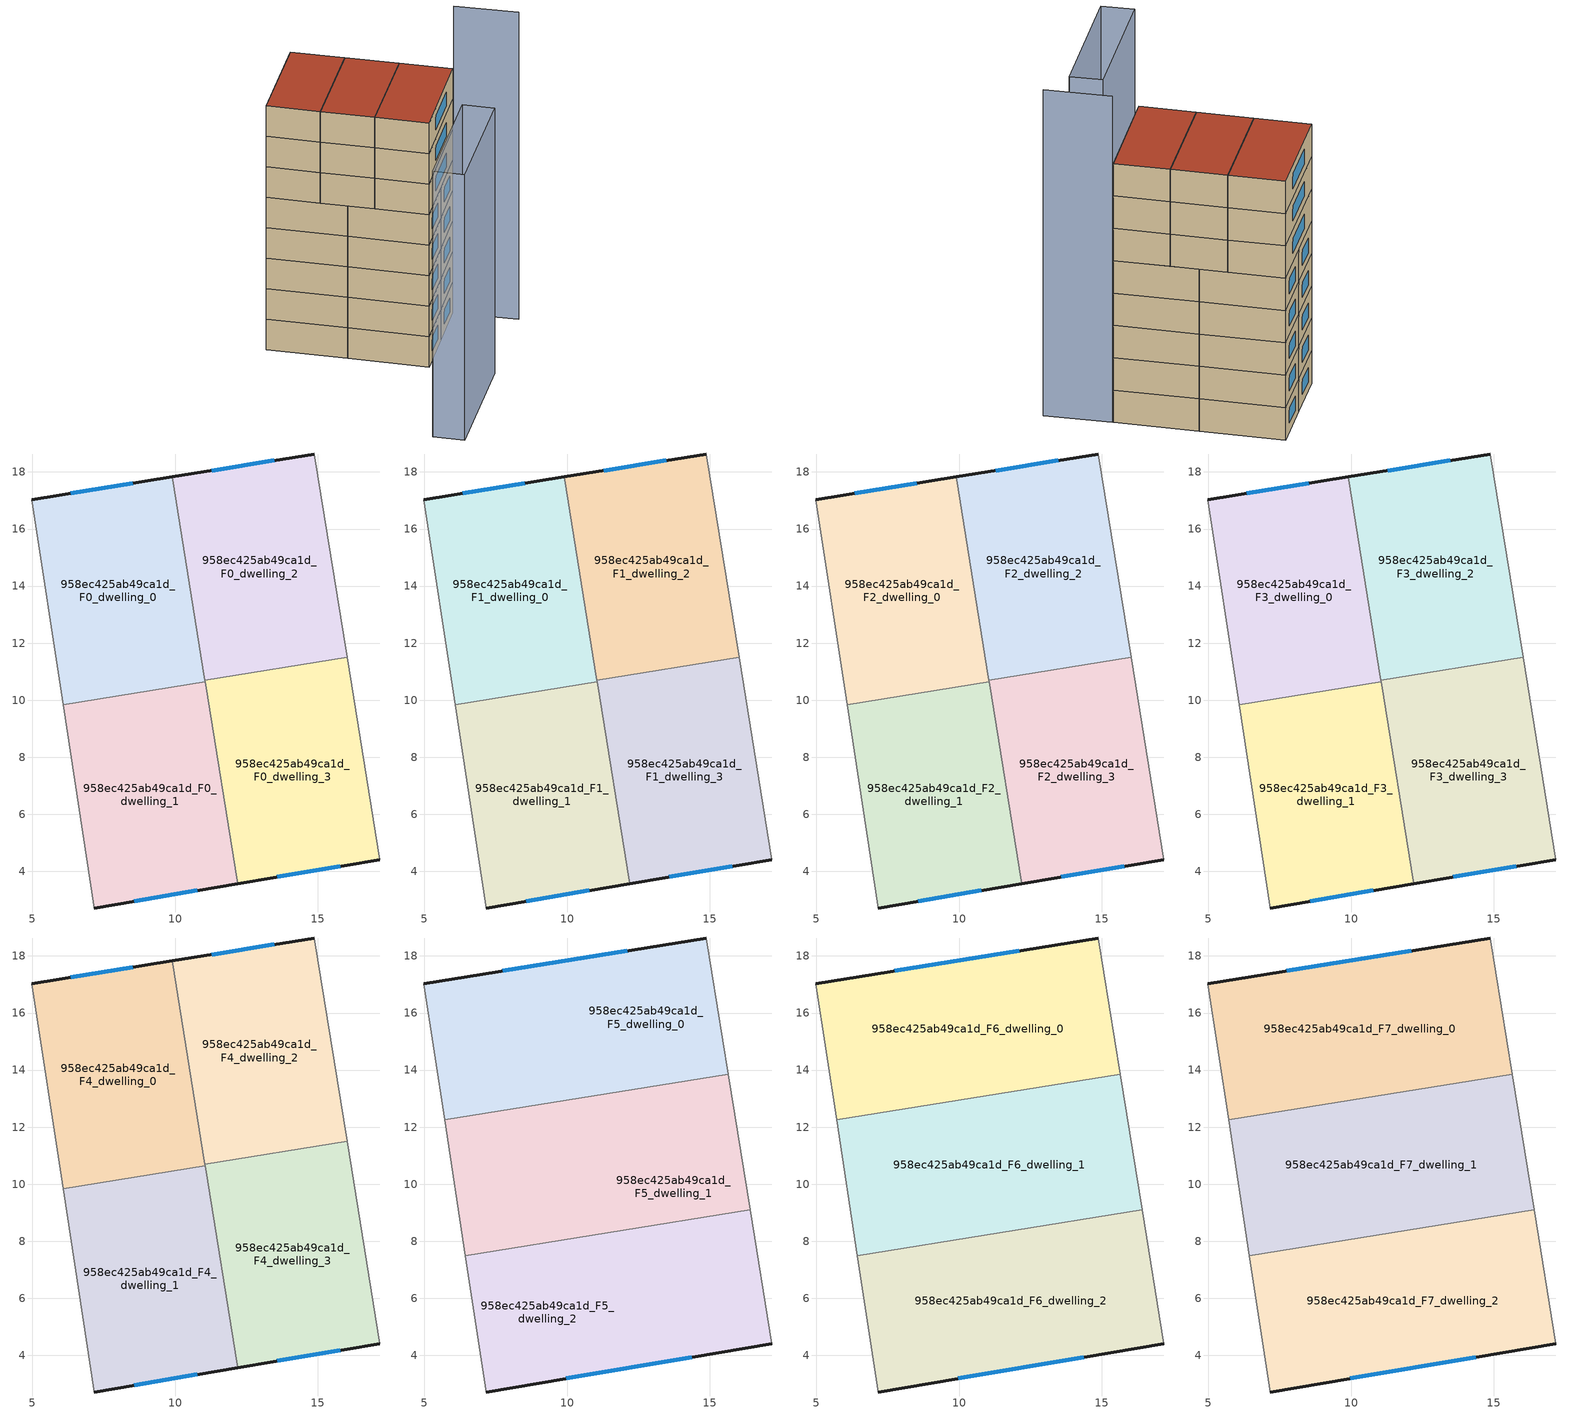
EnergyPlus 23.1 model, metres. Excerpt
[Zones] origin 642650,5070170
958ec425ab49ca1d_F0_dwelling_0
 floor ground (EU_floor_Construction): 9.89,17.83 11.05,10.65 6.07,9.85 4.97,17.03 z0
 wall outside (EU_wall_Construction): 9.89,17.83 4.97,17.03 z0:3
 wall adiabatic (EU_wall_Construction): 4.97,17.03 6.07,9.85 z0:3
 wall to 958ec425ab49ca1d_F0_dwelling_1 (EU_wall_Construction): 6.07,9.85 11.05,10.65 z0:3
 wall to 958ec425ab49ca1d_F0_dwelling_2 (EU_wall_Construction): 11.04,10.71 9.89,17.83 z0:3
 wall to 958ec425ab49ca1d_F0_dwelling_3 (EU_wall_Construction): 11.05,10.65 11.04,10.71 z0:3
 window (EU_Window_Construction): 8.51,17.6 6.35,17.25 z0.84:2.16
958ec425ab49ca1d_F0_dwelling_1
 floor ground (EU_floor_Construction): 11.05,10.65 12.19,3.57 7.17,2.72 6.07,9.85 z0
 wall outside (EU_wall_Construction): 7.17,2.72 12.19,3.57 z0:3
 wall adiabatic (EU_wall_Construction): 6.07,9.85 7.17,2.72 z0:3
 wall to 958ec425ab49ca1d_F0_dwelling_3 (EU_wall_Construction): 12.19,3.57 11.05,10.65 z0:3
 window (EU_Window_Construction): 8.57,2.96 10.78,3.33 z0.84:2.16
958ec425ab49ca1d_F0_dwelling_2
 floor ground (EU_floor_Construction): 14.88,18.63 16.03,11.51 11.04,10.71 9.89,17.83 z0
 wall outside (EU_wall_Construction): 14.88,18.63 9.89,17.83 z0:3
 wall adiabatic (EU_wall_Construction): 16.03,11.51 14.88,18.63 z0:3
 wall to 958ec425ab49ca1d_F0_dwelling_3 (EU_wall_Construction): 11.04,10.71 16.03,11.51 z0:3
 window (EU_Window_Construction): 13.48,18.4 11.29,18.05 z0.84:2.16
958ec425ab49ca1d_F0_dwelling_3
 floor ground (EU_floor_Construction): 16.03,11.51 17.17,4.42 12.19,3.57 11.04,10.71 z0
 wall outside (EU_wall_Construction): 12.19,3.57 17.17,4.42 z0:3
 wall adiabatic (EU_wall_Construction): 17.17,4.42 16.03,11.51 z0:3
 window (EU_Window_Construction): 13.59,3.81 15.78,4.18 z0.84:2.16
958ec425ab49ca1d_F1_dwelling_0
 floor to 958ec425ab49ca1d_F0_dwelling_0 (EU_floor_Construction): 9.89,17.83 11.05,10.65 6.07,9.85 4.97,17.03 z3
 wall outside (EU_wall_Construction): 9.89,17.83 4.97,17.03 z3:6
 wall adiabatic (EU_wall_Construction): 4.97,17.03 6.07,9.85 z3:6
 wall to 958ec425ab49ca1d_F1_dwelling_1 (EU_wall_Construction): 6.07,9.85 11.05,10.65 z3:6
 wall to 958ec425ab49ca1d_F1_dwelling_2 (EU_wall_Construction): 11.04,10.71 9.89,17.83 z3:6
 wall to 958ec425ab49ca1d_F1_dwelling_3 (EU_wall_Construction): 11.05,10.65 11.04,10.71 z3:6
 window (EU_Window_Construction): 8.51,17.6 6.35,17.25 z3.84:5.16
958ec425ab49ca1d_F1_dwelling_1
 floor to 958ec425ab49ca1d_F0_dwelling_1 (EU_floor_Construction): 11.05,10.65 12.19,3.57 7.17,2.72 6.07,9.85 z3
 wall outside (EU_wall_Construction): 7.17,2.72 12.19,3.57 z3:6
 wall adiabatic (EU_wall_Construction): 6.07,9.85 7.17,2.72 z3:6
 wall to 958ec425ab49ca1d_F1_dwelling_3 (EU_wall_Construction): 12.19,3.57 11.05,10.65 z3:6
 window (EU_Window_Construction): 8.57,2.96 10.78,3.33 z3.84:5.16
958ec425ab49ca1d_F1_dwelling_2
 floor to 958ec425ab49ca1d_F0_dwelling_2 (EU_floor_Construction): 14.88,18.63 16.03,11.51 11.04,10.71 9.89,17.83 z3
 wall outside (EU_wall_Construction): 14.88,18.63 9.89,17.83 z3:6
 wall adiabatic (EU_wall_Construction): 16.03,11.51 14.88,18.63 z3:6
 wall to 958ec425ab49ca1d_F1_dwelling_3 (EU_wall_Construction): 11.04,10.71 16.03,11.51 z3:6
 window (EU_Window_Construction): 13.48,18.4 11.29,18.05 z3.84:5.16
958ec425ab49ca1d_F1_dwelling_3
 floor to 958ec425ab49ca1d_F0_dwelling_3 (EU_floor_Construction): 16.03,11.51 17.17,4.42 12.19,3.57 11.04,10.71 z3
 wall outside (EU_wall_Construction): 12.19,3.57 17.17,4.42 z3:6
 wall adiabatic (EU_wall_Construction): 17.17,4.42 16.03,11.51 z3:6
 window (EU_Window_Construction): 13.59,3.81 15.78,4.18 z3.84:5.16
958ec425ab49ca1d_F2_dwelling_0
 floor to 958ec425ab49ca1d_F1_dwelling_0 (EU_floor_Construction): 9.89,17.83 11.05,10.65 6.07,9.85 4.97,17.03 z6
 wall outside (EU_wall_Construction): 9.89,17.83 4.97,17.03 z6:9
 wall adiabatic (EU_wall_Construction): 4.97,17.03 6.07,9.85 z6:9
 wall to 958ec425ab49ca1d_F2_dwelling_1 (EU_wall_Construction): 6.07,9.85 11.05,10.65 z6:9
 wall to 958ec425ab49ca1d_F2_dwelling_2 (EU_wall_Construction): 11.04,10.71 9.89,17.83 z6:9
 wall to 958ec425ab49ca1d_F2_dwelling_3 (EU_wall_Construction): 11.05,10.65 11.04,10.71 z6:9
 window (EU_Window_Construction): 8.51,17.6 6.35,17.25 z6.84:8.16
958ec425ab49ca1d_F2_dwelling_1
 floor to 958ec425ab49ca1d_F1_dwelling_1 (EU_floor_Construction): 11.05,10.65 12.19,3.57 7.17,2.72 6.07,9.85 z6
 wall outside (EU_wall_Construction): 7.17,2.72 12.19,3.57 z6:9
 wall adiabatic (EU_wall_Construction): 6.07,9.85 7.17,2.72 z6:9
 wall to 958ec425ab49ca1d_F2_dwelling_3 (EU_wall_Construction): 12.19,3.57 11.05,10.65 z6:9
 window (EU_Window_Construction): 8.57,2.96 10.78,3.33 z6.84:8.16
958ec425ab49ca1d_F2_dwelling_2
 floor to 958ec425ab49ca1d_F1_dwelling_2 (EU_floor_Construction): 14.88,18.63 16.03,11.51 11.04,10.71 9.89,17.83 z6
 wall outside (EU_wall_Construction): 14.88,18.63 9.89,17.83 z6:9
 wall adiabatic (EU_wall_Construction): 16.03,11.51 14.88,18.63 z6:9
 wall to 958ec425ab49ca1d_F2_dwelling_3 (EU_wall_Construction): 11.04,10.71 16.03,11.51 z6:9
 window (EU_Window_Construction): 13.48,18.4 11.29,18.05 z6.84:8.16
958ec425ab49ca1d_F2_dwelling_3
 floor to 958ec425ab49ca1d_F1_dwelling_3 (EU_floor_Construction): 16.03,11.51 17.17,4.42 12.19,3.57 11.04,10.71 z6
 wall outside (EU_wall_Construction): 12.19,3.57 17.17,4.42 z6:9
 wall adiabatic (EU_wall_Construction): 17.17,4.42 16.03,11.51 z6:9
 window (EU_Window_Construction): 13.59,3.81 15.78,4.18 z6.84:8.16
958ec425ab49ca1d_F3_dwelling_0
 floor to 958ec425ab49ca1d_F2_dwelling_0 (EU_floor_Construction): 9.89,17.83 11.05,10.65 6.07,9.85 4.97,17.03 z9
 wall outside (EU_wall_Construction): 9.89,17.83 4.97,17.03 z9:12
 wall adiabatic (EU_wall_Construction): 4.97,17.03 6.07,9.85 z9:12
 wall to 958ec425ab49ca1d_F3_dwelling_1 (EU_wall_Construction): 6.07,9.85 11.05,10.65 z9:12
 wall to 958ec425ab49ca1d_F3_dwelling_2 (EU_wall_Construction): 11.04,10.71 9.89,17.83 z9:12
 wall to 958ec425ab49ca1d_F3_dwelling_3 (EU_wall_Construction): 11.05,10.65 11.04,10.71 z9:12
 window (EU_Window_Construction): 8.51,17.6 6.35,17.25 z9.84:11.16
958ec425ab49ca1d_F3_dwelling_1
 floor to 958ec425ab49ca1d_F2_dwelling_1 (EU_floor_Construction): 11.05,10.65 12.19,3.57 7.17,2.72 6.07,9.85 z9
 wall outside (EU_wall_Construction): 7.17,2.72 12.19,3.57 z9:12
 wall adiabatic (EU_wall_Construction): 6.07,9.85 7.17,2.72 z9:12
 wall to 958ec425ab49ca1d_F3_dwelling_3 (EU_wall_Construction): 12.19,3.57 11.05,10.65 z9:12
 window (EU_Window_Construction): 8.57,2.96 10.78,3.33 z9.84:11.16
958ec425ab49ca1d_F3_dwelling_2
 floor to 958ec425ab49ca1d_F2_dwelling_2 (EU_floor_Construction): 14.88,18.63 16.03,11.51 11.04,10.71 9.89,17.83 z9
 wall outside (EU_wall_Construction): 14.88,18.63 9.89,17.83 z9:12
 wall adiabatic (EU_wall_Construction): 16.03,11.51 14.88,18.63 z9:12
 wall to 958ec425ab49ca1d_F3_dwelling_3 (EU_wall_Construction): 11.04,10.71 16.03,11.51 z9:12
 window (EU_Window_Construction): 13.48,18.4 11.29,18.05 z9.84:11.16
958ec425ab49ca1d_F3_dwelling_3
 floor to 958ec425ab49ca1d_F2_dwelling_3 (EU_floor_Construction): 16.03,11.51 17.17,4.42 12.19,3.57 11.04,10.71 z9
 wall outside (EU_wall_Construction): 12.19,3.57 17.17,4.42 z9:12
 wall adiabatic (EU_wall_Construction): 17.17,4.42 16.03,11.51 z9:12
 window (EU_Window_Construction): 13.59,3.81 15.78,4.18 z9.84:11.16
958ec425ab49ca1d_F4_dwelling_0
 floor to 958ec425ab49ca1d_F3_dwelling_0 (EU_floor_Construction): 9.89,17.83 11.05,10.65 6.07,9.85 4.97,17.03 z12
 wall outside (EU_wall_Construction): 9.89,17.83 4.97,17.03 z12:15
 wall adiabatic (EU_wall_Construction): 4.97,17.03 6.07,9.85 z12:15
 wall to 958ec425ab49ca1d_F4_dwelling_1 (EU_wall_Construction): 6.07,9.85 11.05,10.65 z12:15
 wall to 958ec425ab49ca1d_F4_dwelling_2 (EU_wall_Construction): 11.04,10.71 9.89,17.83 z12:15
 wall to 958ec425ab49ca1d_F4_dwelling_3 (EU_wall_Construction): 11.05,10.65 11.04,10.71 z12:15
 window (EU_Window_Construction): 8.51,17.6 6.35,17.25 z12.84:14.16
958ec425ab49ca1d_F4_dwelling_1
 floor to 958ec425ab49ca1d_F3_dwelling_1 (EU_floor_Construction): 11.05,10.65 12.19,3.57 7.17,2.72 6.07,9.85 z12
 wall outside (EU_wall_Construction): 7.17,2.72 12.19,3.57 z12:15
 wall adiabatic (EU_wall_Construction): 6.07,9.85 7.17,2.72 z12:15
 wall to 958ec425ab49ca1d_F4_dwelling_3 (EU_wall_Construction): 12.19,3.57 11.05,10.65 z12:15
 window (EU_Window_Construction): 8.57,2.96 10.78,3.33 z12.84:14.16
958ec425ab49ca1d_F4_dwelling_2
 floor to 958ec425ab49ca1d_F3_dwelling_2 (EU_floor_Construction): 14.88,18.63 16.03,11.51 11.04,10.71 9.89,17.83 z12
 wall outside (EU_wall_Construction): 14.88,18.63 9.89,17.83 z12:15
 wall adiabatic (EU_wall_Construction): 16.03,11.51 14.88,18.63 z12:15
 wall to 958ec425ab49ca1d_F4_dwelling_3 (EU_wall_Construction): 11.04,10.71 16.03,11.51 z12:15
 window (EU_Window_Construction): 13.48,18.4 11.29,18.05 z12.84:14.16
958ec425ab49ca1d_F4_dwelling_3
 floor to 958ec425ab49ca1d_F3_dwelling_3 (EU_floor_Construction): 16.03,11.51 17.17,4.42 12.19,3.57 11.04,10.71 z12
 wall outside (EU_wall_Construction): 12.19,3.57 17.17,4.42 z12:15
 wall adiabatic (EU_wall_Construction): 17.17,4.42 16.03,11.51 z12:15
 window (EU_Window_Construction): 13.59,3.81 15.78,4.18 z12.84:14.16
958ec425ab49ca1d_F5_dwelling_0
 floor to 958ec425ab49ca1d_F4_dwelling_0 (EU_floor_Construction): 9.89,17.82 10.66,13.06 5.7,12.26 4.97,17.03 z15
 floor to 958ec425ab49ca1d_F4_dwelling_2 (EU_floor_Construction): 14.88,18.63 15.65,13.86 10.66,13.06 9.89,17.82 z15
 wall outside (EU_wall_Construction): 14.88,18.63 4.97,17.03 z15:18
 wall adiabatic (EU_wall_Construction): 4.97,17.03 5.7,12.26 / 15.65,13.86 14.88,18.63 z15:18
 wall to 958ec425ab49ca1d_F5_dwelling_1 (EU_wall_Construction): 5.7,12.26 15.65,13.86 z15:18
 window (EU_Window_Construction): 12.1,18.18 7.75,17.48 z15.84:17.16
958ec425ab49ca1d_F5_dwelling_1
 floor to 958ec425ab49ca1d_F4_dwelling_0 (EU_floor_Construction): 10.66,13.06 11.05,10.65 7.28,10.04 8.16,12.65 z15; 8.16,12.65 7.28,10.04 6.07,9.85 5.7,12.26 z15
 floor to 958ec425ab49ca1d_F4_dwelling_3 (EU_floor_Construction): 16.03,11.51 16.42,9.11 11.43,8.31 11.04,10.71 z15
 floor to 958ec425ab49ca1d_F4_dwelling_2 (EU_floor_Construction): 15.65,13.86 16.03,11.51 11.04,10.71 10.66,13.06 z15
 floor to 958ec425ab49ca1d_F4_dwelling_1 (EU_floor_Construction): 11.05,10.65 6.43,7.5 7.28,10.04 z15; 11.05,10.65 11.43,8.31 6.43,7.5 z15; 7.28,10.04 6.43,7.5 6.07,9.85 z15
 wall adiabatic (EU_wall_Construction): 5.7,12.26 6.43,7.5 / 16.42,9.11 15.65,13.86 z15:18
 wall to 958ec425ab49ca1d_F5_dwelling_2 (EU_wall_Construction): 6.43,7.5 16.42,9.11 z15:18
958ec425ab49ca1d_F5_dwelling_2
 floor to 958ec425ab49ca1d_F4_dwelling_1 (EU_floor_Construction): 11.43,8.31 12.19,3.57 7.17,2.72 6.43,7.5 z15
 floor to 958ec425ab49ca1d_F4_dwelling_3 (EU_floor_Construction): 16.42,9.11 17.17,4.42 12.19,3.57 11.43,8.31 z15
 wall outside (EU_wall_Construction): 7.17,2.72 17.17,4.42 z15:18
 wall adiabatic (EU_wall_Construction): 6.43,7.5 7.17,2.72 / 17.17,4.42 16.42,9.11 z15:18
 window (EU_Window_Construction): 9.97,3.2 14.37,3.94 z15.84:17.16
958ec425ab49ca1d_F6_dwelling_0
 floor to 958ec425ab49ca1d_F5_dwelling_0 (EU_floor_Construction): 14.88,18.63 15.65,13.86 5.7,12.26 4.97,17.03 z18
 wall outside (EU_wall_Construction): 14.88,18.63 4.97,17.03 z18:21
 wall adiabatic (EU_wall_Construction): 4.97,17.03 5.7,12.26 / 15.65,13.86 14.88,18.63 z18:21
 wall to 958ec425ab49ca1d_F6_dwelling_1 (EU_wall_Construction): 5.7,12.26 15.65,13.86 z18:21
 window (EU_Window_Construction): 12.1,18.18 7.75,17.48 z18.84:20.16
958ec425ab49ca1d_F6_dwelling_1
 floor to 958ec425ab49ca1d_F5_dwelling_1 (EU_floor_Construction): 15.65,13.86 16.42,9.11 6.43,7.5 5.7,12.26 z18
 wall adiabatic (EU_wall_Construction): 5.7,12.26 6.43,7.5 / 16.42,9.11 15.65,13.86 z18:21
 wall to 958ec425ab49ca1d_F6_dwelling_2 (EU_wall_Construction): 6.43,7.5 16.42,9.11 z18:21
958ec425ab49ca1d_F6_dwelling_2
 floor to 958ec425ab49ca1d_F5_dwelling_2 (EU_floor_Construction): 16.42,9.11 17.17,4.42 7.17,2.72 6.43,7.5 z18
 wall outside (EU_wall_Construction): 7.17,2.72 17.17,4.42 z18:21
 wall adiabatic (EU_wall_Construction): 6.43,7.5 7.17,2.72 / 17.17,4.42 16.42,9.11 z18:21
 window (EU_Window_Construction): 9.97,3.2 14.37,3.94 z18.84:20.16
958ec425ab49ca1d_F7_dwelling_0
 floor to 958ec425ab49ca1d_F6_dwelling_0 (EU_floor_Construction): 14.88,18.63 15.65,13.86 5.7,12.26 4.97,17.03 z21
 wall outside (EU_wall_Construction): 14.88,18.63 4.97,17.03 z21:24
 wall adiabatic (EU_wall_Construction): 4.97,17.03 5.7,12.26 / 15.65,13.86 14.88,18.63 z21:24
 wall to 958ec425ab49ca1d_F7_dwelling_1 (EU_wall_Construction): 5.7,12.26 15.65,13.86 z21:24
 window (EU_Window_Construction): 12.1,18.18 7.75,17.48 z21.84:23.16
 roof outside (EU_roof_Construction): 15.65,13.86 14.88,18.63 4.97,17.03 5.7,12.26 z24
958ec425ab49ca1d_F7_dwelling_1
 floor to 958ec425ab49ca1d_F6_dwelling_1 (EU_floor_Construction): 15.65,13.86 16.42,9.11 6.43,7.5 5.7,12.26 z21
 wall adiabatic (EU_wall_Construction): 5.7,12.26 6.43,7.5 / 16.42,9.11 15.65,13.86 z21:24
 wall to 958ec425ab49ca1d_F7_dwelling_2 (EU_wall_Construction): 6.43,7.5 16.42,9.11 z21:24
 roof outside (EU_roof_Construction): 16.42,9.11 15.65,13.86 5.7,12.26 6.43,7.5 z24
958ec425ab49ca1d_F7_dwelling_2
 floor to 958ec425ab49ca1d_F6_dwelling_2 (EU_floor_Construction): 16.42,9.11 17.17,4.42 7.17,2.72 6.43,7.5 z21
 wall outside (EU_wall_Construction): 7.17,2.72 17.17,4.42 z21:24
 wall adiabatic (EU_wall_Construction): 6.43,7.5 7.17,2.72 / 17.17,4.42 16.42,9.11 z21:24
 window (EU_Window_Construction): 9.97,3.2 14.37,3.94 z21.84:23.16
 roof outside (EU_roof_Construction): 17.17,4.42 16.42,9.11 6.43,7.5 7.17,2.72 z24
shading: -4.6,-2.22 7.67,-0.18 / 7.67,-0.18 8.13,-2.99 / 8.13,-2.99 -4.14,-5.03 / -4.14,-5.03 -4.6,-2.22 z0:26.1; 18.15,-1.35 17.15,4.32 z0:30.2
[Building]
EU S2 Campaign: North Axis=0; Terrain=City; Solar Distribution=FullExterior
[Site:Location]
Lyon-Bron: Latitude=45.75; Longitude=5; Time Zone=1; Elevation=198
[SizingPeriod:WeatherFileDays]
AnnualSizingPeriod: Begin Month=1; Begin Day of Month=1; End Month=12; End Day of Month=31; Day of Week for Start Day=Monday; Use Weather File Daylight Saving Period=No; Use Weather File Rain and Snow Indicators=No
[MATERIAL]
EU_InternalMass_Material: Roughness=MediumRough; Thickness=0.1; Conductivity=1; Density=1800; Specific Heat=900; Thermal Absorptance=0.9; Solar Absorptance=0.7; Visible Absorptance=0.7
[MATERIAL:NOMASS] Roughness=MediumRough; Thermal Absorptance=0.9; Solar Absorptance=0.7; Visible Absorptance=0.7
Name | Thermal Resistance
EU_wall_NoMass | 0.776494
EU_roof_NoMass | 0.486893
EU_floor_NoMass | 0.421597
[WINDOWMATERIAL:SIMPLEGLAZINGSYSTEM]
EU_Window_SimpleGlazing: UFactor=4.24961; Solar Heat Gain Coefficient=0.83; Visible Transmittance=0.83
[CONSTRUCTION]
EU_wall_Construction: EU_wall_NoMass
EU_roof_Construction: EU_roof_NoMass
EU_floor_Construction: EU_floor_NoMass
EU_InternalMass_Construction: EU_InternalMass_Material
EU_Window_Construction: EU_Window_SimpleGlazing
[ZONE] Type=1; Multiplier=1; Ceiling Height=autocalculate; Floor Area=autocalculate; Part of Total Floor Area=Yes
Name | Volume
958ec425ab49ca1d_F0_dwelling_0 | 109.279
958ec425ab49ca1d_F1_dwelling_0; 958ec425ab49ca1d_F2_dwelling_0; 958ec425ab49ca1d_F3_dwelling_0; 958ec425ab49ca1d_F4_dwelling_0 | 109.28
958ec425ab49ca1d_F5_dwelling_0 | 145.722
958ec425ab49ca1d_F6_dwelling_0; 958ec425ab49ca1d_F7_dwelling_0 | 145.727
958ec425ab49ca1d_F0_dwelling_1; 958ec425ab49ca1d_F1_dwelling_1; 958ec425ab49ca1d_F2_dwelling_1; 958ec425ab49ca1d_F3_dwelling_1; 958ec425ab49ca1d_F4_dwelling_1 | 109.291
958ec425ab49ca1d_F5_dwelling_1 | 145.685
958ec425ab49ca1d_F6_dwelling_1; 958ec425ab49ca1d_F7_dwelling_1 | 145.701
958ec425ab49ca1d_F0_dwelling_2; 958ec425ab49ca1d_F1_dwelling_2; 958ec425ab49ca1d_F2_dwelling_2; 958ec425ab49ca1d_F3_dwelling_2; 958ec425ab49ca1d_F4_dwelling_2 | 109.285
958ec425ab49ca1d_F5_dwelling_2 | 145.716
958ec425ab49ca1d_F6_dwelling_2; 958ec425ab49ca1d_F7_dwelling_2 | 145.725
958ec425ab49ca1d_F0_dwelling_3 | 109.276
958ec425ab49ca1d_F1_dwelling_3; 958ec425ab49ca1d_F2_dwelling_3; 958ec425ab49ca1d_F3_dwelling_3; 958ec425ab49ca1d_F4_dwelling_3 | 109.277
[INTERNALMASS] Construction=EU_InternalMass_Construction
Name | Zone or ZoneList | Surface Area
958ec425ab49ca1d_F0_dwelling_0_EU_InternalMass | 958ec425ab49ca1d_F0_dwelling_0 | 36.4265
958ec425ab49ca1d_F0_dwelling_1_EU_InternalMass | 958ec425ab49ca1d_F0_dwelling_1 | 36.4305
958ec425ab49ca1d_F0_dwelling_2_EU_InternalMass | 958ec425ab49ca1d_F0_dwelling_2 | 36.4284
958ec425ab49ca1d_F0_dwelling_3_EU_InternalMass | 958ec425ab49ca1d_F0_dwelling_3 | 36.4254
958ec425ab49ca1d_F1_dwelling_0_EU_InternalMass | 958ec425ab49ca1d_F1_dwelling_0 | 36.4265
958ec425ab49ca1d_F1_dwelling_1_EU_InternalMass | 958ec425ab49ca1d_F1_dwelling_1 | 36.4305
958ec425ab49ca1d_F1_dwelling_2_EU_InternalMass | 958ec425ab49ca1d_F1_dwelling_2 | 36.4284
958ec425ab49ca1d_F1_dwelling_3_EU_InternalMass | 958ec425ab49ca1d_F1_dwelling_3 | 36.4254
958ec425ab49ca1d_F2_dwelling_0_EU_InternalMass | 958ec425ab49ca1d_F2_dwelling_0 | 36.4265
958ec425ab49ca1d_F2_dwelling_1_EU_InternalMass | 958ec425ab49ca1d_F2_dwelling_1 | 36.4305
958ec425ab49ca1d_F2_dwelling_2_EU_InternalMass | 958ec425ab49ca1d_F2_dwelling_2 | 36.4284
958ec425ab49ca1d_F2_dwelling_3_EU_InternalMass | 958ec425ab49ca1d_F2_dwelling_3 | 36.4254
958ec425ab49ca1d_F3_dwelling_0_EU_InternalMass | 958ec425ab49ca1d_F3_dwelling_0 | 36.4265
958ec425ab49ca1d_F3_dwelling_1_EU_InternalMass | 958ec425ab49ca1d_F3_dwelling_1 | 36.4305
958ec425ab49ca1d_F3_dwelling_2_EU_InternalMass | 958ec425ab49ca1d_F3_dwelling_2 | 36.4284
958ec425ab49ca1d_F3_dwelling_3_EU_InternalMass | 958ec425ab49ca1d_F3_dwelling_3 | 36.4254
958ec425ab49ca1d_F4_dwelling_0_EU_InternalMass | 958ec425ab49ca1d_F4_dwelling_0 | 36.4265
958ec425ab49ca1d_F4_dwelling_1_EU_InternalMass | 958ec425ab49ca1d_F4_dwelling_1 | 36.4305
958ec425ab49ca1d_F4_dwelling_2_EU_InternalMass | 958ec425ab49ca1d_F4_dwelling_2 | 36.4284
958ec425ab49ca1d_F4_dwelling_3_EU_InternalMass | 958ec425ab49ca1d_F4_dwelling_3 | 36.4254
958ec425ab49ca1d_F5_dwelling_0_EU_InternalMass | 958ec425ab49ca1d_F5_dwelling_0 | 48.5756
958ec425ab49ca1d_F5_dwelling_1_EU_InternalMass | 958ec425ab49ca1d_F5_dwelling_1 | 48.5673
958ec425ab49ca1d_F5_dwelling_2_EU_InternalMass | 958ec425ab49ca1d_F5_dwelling_2 | 48.5749
958ec425ab49ca1d_F6_dwelling_0_EU_InternalMass | 958ec425ab49ca1d_F6_dwelling_0 | 48.5756
958ec425ab49ca1d_F6_dwelling_1_EU_InternalMass | 958ec425ab49ca1d_F6_dwelling_1 | 48.5673
958ec425ab49ca1d_F6_dwelling_2_EU_InternalMass | 958ec425ab49ca1d_F6_dwelling_2 | 48.5749
958ec425ab49ca1d_F7_dwelling_0_EU_InternalMass | 958ec425ab49ca1d_F7_dwelling_0 | 48.5756
958ec425ab49ca1d_F7_dwelling_1_EU_InternalMass | 958ec425ab49ca1d_F7_dwelling_1 | 48.5673
958ec425ab49ca1d_F7_dwelling_2_EU_InternalMass | 958ec425ab49ca1d_F7_dwelling_2 | 48.5749
[OTHEREQUIPMENT] Fuel Type=Electricity; Design Level Calculation Method=Watts/Area; Power per Zone Floor Area=1; Fraction Latent=0; Fraction Radiant=0; Fraction Lost=0; Carbon Dioxide Generation Rate=0; EndUse Subcategory=EU_Step8_InternalGains
Name | Zone or ZoneList or Space or SpaceList | Schedule
EU_Step8_InternalGain_958ec425ab49ca1d_F0_dwelling_0_f000 | 958ec425ab49ca1d_F0_dwelling_0 | EU_Step8_GainSchedule_958ec425ab49ca1d_F0_dwelling_0_f000
EU_Step8_InternalGain_958ec425ab49ca1d_F0_dwelling_1_f000 | 958ec425ab49ca1d_F0_dwelling_1 | EU_Step8_GainSchedule_958ec425ab49ca1d_F0_dwelling_1_f000
EU_Step8_InternalGain_958ec425ab49ca1d_F0_dwelling_2_f000 | 958ec425ab49ca1d_F0_dwelling_2 | EU_Step8_GainSchedule_958ec425ab49ca1d_F0_dwelling_2_f000
EU_Step8_InternalGain_958ec425ab49ca1d_F0_dwelling_3_f000 | 958ec425ab49ca1d_F0_dwelling_3 | EU_Step8_GainSchedule_958ec425ab49ca1d_F0_dwelling_3_f000
EU_Step8_InternalGain_958ec425ab49ca1d_F1_dwelling_0_f000 | 958ec425ab49ca1d_F1_dwelling_0 | EU_Step8_GainSchedule_958ec425ab49ca1d_F1_dwelling_0_f000
EU_Step8_InternalGain_958ec425ab49ca1d_F1_dwelling_1_f000 | 958ec425ab49ca1d_F1_dwelling_1 | EU_Step8_GainSchedule_958ec425ab49ca1d_F1_dwelling_1_f000
EU_Step8_InternalGain_958ec425ab49ca1d_F1_dwelling_2_f000 | 958ec425ab49ca1d_F1_dwelling_2 | EU_Step8_GainSchedule_958ec425ab49ca1d_F1_dwelling_2_f000
EU_Step8_InternalGain_958ec425ab49ca1d_F1_dwelling_3_f000 | 958ec425ab49ca1d_F1_dwelling_3 | EU_Step8_GainSchedule_958ec425ab49ca1d_F1_dwelling_3_f000
EU_Step8_InternalGain_958ec425ab49ca1d_F2_dwelling_0_f000 | 958ec425ab49ca1d_F2_dwelling_0 | EU_Step8_GainSchedule_958ec425ab49ca1d_F2_dwelling_0_f000
EU_Step8_InternalGain_958ec425ab49ca1d_F2_dwelling_1_f000 | 958ec425ab49ca1d_F2_dwelling_1 | EU_Step8_GainSchedule_958ec425ab49ca1d_F2_dwelling_1_f000
EU_Step8_InternalGain_958ec425ab49ca1d_F2_dwelling_2_f000 | 958ec425ab49ca1d_F2_dwelling_2 | EU_Step8_GainSchedule_958ec425ab49ca1d_F2_dwelling_2_f000
EU_Step8_InternalGain_958ec425ab49ca1d_F2_dwelling_3_f000 | 958ec425ab49ca1d_F2_dwelling_3 | EU_Step8_GainSchedule_958ec425ab49ca1d_F2_dwelling_3_f000
EU_Step8_InternalGain_958ec425ab49ca1d_F3_dwelling_0_f000 | 958ec425ab49ca1d_F3_dwelling_0 | EU_Step8_GainSchedule_958ec425ab49ca1d_F3_dwelling_0_f000
EU_Step8_InternalGain_958ec425ab49ca1d_F3_dwelling_1_f000 | 958ec425ab49ca1d_F3_dwelling_1 | EU_Step8_GainSchedule_958ec425ab49ca1d_F3_dwelling_1_f000
EU_Step8_InternalGain_958ec425ab49ca1d_F3_dwelling_2_f000 | 958ec425ab49ca1d_F3_dwelling_2 | EU_Step8_GainSchedule_958ec425ab49ca1d_F3_dwelling_2_f000
EU_Step8_InternalGain_958ec425ab49ca1d_F3_dwelling_3_f000 | 958ec425ab49ca1d_F3_dwelling_3 | EU_Step8_GainSchedule_958ec425ab49ca1d_F3_dwelling_3_f000
EU_Step8_InternalGain_958ec425ab49ca1d_F4_dwelling_0_f000 | 958ec425ab49ca1d_F4_dwelling_0 | EU_Step8_GainSchedule_958ec425ab49ca1d_F4_dwelling_0_f000
EU_Step8_InternalGain_958ec425ab49ca1d_F4_dwelling_1_f000 | 958ec425ab49ca1d_F4_dwelling_1 | EU_Step8_GainSchedule_958ec425ab49ca1d_F4_dwelling_1_f000
EU_Step8_InternalGain_958ec425ab49ca1d_F4_dwelling_2_f000 | 958ec425ab49ca1d_F4_dwelling_2 | EU_Step8_GainSchedule_958ec425ab49ca1d_F4_dwelling_2_f000
EU_Step8_InternalGain_958ec425ab49ca1d_F4_dwelling_3_f000 | 958ec425ab49ca1d_F4_dwelling_3 | EU_Step8_GainSchedule_958ec425ab49ca1d_F4_dwelling_3_f000
EU_Step8_InternalGain_958ec425ab49ca1d_F5_dwelling_0_f000 | 958ec425ab49ca1d_F5_dwelling_0 | EU_Step8_GainSchedule_958ec425ab49ca1d_F5_dwelling_0_f000
EU_Step8_InternalGain_958ec425ab49ca1d_F5_dwelling_1_f000 | 958ec425ab49ca1d_F5_dwelling_1 | EU_Step8_GainSchedule_958ec425ab49ca1d_F5_dwelling_1_f000
EU_Step8_InternalGain_958ec425ab49ca1d_F5_dwelling_2_f000 | 958ec425ab49ca1d_F5_dwelling_2 | EU_Step8_GainSchedule_958ec425ab49ca1d_F5_dwelling_2_f000
EU_Step8_InternalGain_958ec425ab49ca1d_F6_dwelling_0_f000 | 958ec425ab49ca1d_F6_dwelling_0 | EU_Step8_GainSchedule_958ec425ab49ca1d_F6_dwelling_0_f000
EU_Step8_InternalGain_958ec425ab49ca1d_F6_dwelling_1_f000 | 958ec425ab49ca1d_F6_dwelling_1 | EU_Step8_GainSchedule_958ec425ab49ca1d_F6_dwelling_1_f000
EU_Step8_InternalGain_958ec425ab49ca1d_F6_dwelling_2_f000 | 958ec425ab49ca1d_F6_dwelling_2 | EU_Step8_GainSchedule_958ec425ab49ca1d_F6_dwelling_2_f000
EU_Step8_InternalGain_958ec425ab49ca1d_F7_dwelling_0_f000 | 958ec425ab49ca1d_F7_dwelling_0 | EU_Step8_GainSchedule_958ec425ab49ca1d_F7_dwelling_0_f000
EU_Step8_InternalGain_958ec425ab49ca1d_F7_dwelling_1_f000 | 958ec425ab49ca1d_F7_dwelling_1 | EU_Step8_GainSchedule_958ec425ab49ca1d_F7_dwelling_1_f000
EU_Step8_InternalGain_958ec425ab49ca1d_F7_dwelling_2_f000 | 958ec425ab49ca1d_F7_dwelling_2 | EU_Step8_GainSchedule_958ec425ab49ca1d_F7_dwelling_2_f000
[ZONEVENTILATION:DESIGNFLOWRATE] Schedule=EU_AlwaysOn; Design Flow Rate Calculation Method=AirChanges/Hour; Air Changes per Hour=0.693814; Ventilation Type=Natural; Fan Pressure Rise=0; Fan Total Efficiency=1; Constant Term Coefficient=1; Temperature Term Coefficient=0; Velocity Term Coefficient=0; Velocity Squared Term Coefficient=0; Minimum Indoor Temperature=-100; Maximum Indoor Temperature=100; Delta Temperature=-100; Minimum Outdoor Temperature=-100; Maximum Outdoor Temperature=100; Maximum Wind Speed=40
Name | Zone or ZoneList or Space or SpaceList
EU_ConstantAir_958ec425ab49ca1d_F0_dwelling_0 | 958ec425ab49ca1d_F0_dwelling_0
EU_ConstantAir_958ec425ab49ca1d_F0_dwelling_1 | 958ec425ab49ca1d_F0_dwelling_1
EU_ConstantAir_958ec425ab49ca1d_F0_dwelling_2 | 958ec425ab49ca1d_F0_dwelling_2
EU_ConstantAir_958ec425ab49ca1d_F0_dwelling_3 | 958ec425ab49ca1d_F0_dwelling_3
EU_ConstantAir_958ec425ab49ca1d_F1_dwelling_0 | 958ec425ab49ca1d_F1_dwelling_0
EU_ConstantAir_958ec425ab49ca1d_F1_dwelling_1 | 958ec425ab49ca1d_F1_dwelling_1
EU_ConstantAir_958ec425ab49ca1d_F1_dwelling_2 | 958ec425ab49ca1d_F1_dwelling_2
EU_ConstantAir_958ec425ab49ca1d_F1_dwelling_3 | 958ec425ab49ca1d_F1_dwelling_3
EU_ConstantAir_958ec425ab49ca1d_F2_dwelling_0 | 958ec425ab49ca1d_F2_dwelling_0
EU_ConstantAir_958ec425ab49ca1d_F2_dwelling_1 | 958ec425ab49ca1d_F2_dwelling_1
EU_ConstantAir_958ec425ab49ca1d_F2_dwelling_2 | 958ec425ab49ca1d_F2_dwelling_2
EU_ConstantAir_958ec425ab49ca1d_F2_dwelling_3 | 958ec425ab49ca1d_F2_dwelling_3
EU_ConstantAir_958ec425ab49ca1d_F3_dwelling_0 | 958ec425ab49ca1d_F3_dwelling_0
EU_ConstantAir_958ec425ab49ca1d_F3_dwelling_1 | 958ec425ab49ca1d_F3_dwelling_1
EU_ConstantAir_958ec425ab49ca1d_F3_dwelling_2 | 958ec425ab49ca1d_F3_dwelling_2
EU_ConstantAir_958ec425ab49ca1d_F3_dwelling_3 | 958ec425ab49ca1d_F3_dwelling_3
EU_ConstantAir_958ec425ab49ca1d_F4_dwelling_0 | 958ec425ab49ca1d_F4_dwelling_0
EU_ConstantAir_958ec425ab49ca1d_F4_dwelling_1 | 958ec425ab49ca1d_F4_dwelling_1
EU_ConstantAir_958ec425ab49ca1d_F4_dwelling_2 | 958ec425ab49ca1d_F4_dwelling_2
EU_ConstantAir_958ec425ab49ca1d_F4_dwelling_3 | 958ec425ab49ca1d_F4_dwelling_3
EU_ConstantAir_958ec425ab49ca1d_F5_dwelling_0 | 958ec425ab49ca1d_F5_dwelling_0
EU_ConstantAir_958ec425ab49ca1d_F5_dwelling_1 | 958ec425ab49ca1d_F5_dwelling_1
EU_ConstantAir_958ec425ab49ca1d_F5_dwelling_2 | 958ec425ab49ca1d_F5_dwelling_2
EU_ConstantAir_958ec425ab49ca1d_F6_dwelling_0 | 958ec425ab49ca1d_F6_dwelling_0
EU_ConstantAir_958ec425ab49ca1d_F6_dwelling_1 | 958ec425ab49ca1d_F6_dwelling_1
EU_ConstantAir_958ec425ab49ca1d_F6_dwelling_2 | 958ec425ab49ca1d_F6_dwelling_2
EU_ConstantAir_958ec425ab49ca1d_F7_dwelling_0 | 958ec425ab49ca1d_F7_dwelling_0
EU_ConstantAir_958ec425ab49ca1d_F7_dwelling_1 | 958ec425ab49ca1d_F7_dwelling_1
EU_ConstantAir_958ec425ab49ca1d_F7_dwelling_2 | 958ec425ab49ca1d_F7_dwelling_2
[HVACTEMPLATE:THERMOSTAT] Constant Heating Setpoint=20; Constant Cooling Setpoint=50
EU_HeatOnly_958ec425ab49ca1d_F0_dwelling_0; EU_HeatOnly_958ec425ab49ca1d_F0_dwelling_1; EU_HeatOnly_958ec425ab49ca1d_F0_dwelling_2; EU_HeatOnly_958ec425ab49ca1d_F0_dwelling_3; EU_HeatOnly_958ec425ab49ca1d_F1_dwelling_0; EU_HeatOnly_958ec425ab49ca1d_F1_dwelling_1; EU_HeatOnly_958ec425ab49ca1d_F1_dwelling_2; EU_HeatOnly_958ec425ab49ca1d_F1_dwelling_3; EU_HeatOnly_958ec425ab49ca1d_F2_dwelling_0; EU_HeatOnly_958ec425ab49ca1d_F2_dwelling_1; EU_HeatOnly_958ec425ab49ca1d_F2_dwelling_2; EU_HeatOnly_958ec425ab49ca1d_F2_dwelling_3; EU_HeatOnly_958ec425ab49ca1d_F3_dwelling_0; EU_HeatOnly_958ec425ab49ca1d_F3_dwelling_1; EU_HeatOnly_958ec425ab49ca1d_F3_dwelling_2; EU_HeatOnly_958ec425ab49ca1d_F3_dwelling_3; EU_HeatOnly_958ec425ab49ca1d_F4_dwelling_0; EU_HeatOnly_958ec425ab49ca1d_F4_dwelling_1; EU_HeatOnly_958ec425ab49ca1d_F4_dwelling_2; EU_HeatOnly_958ec425ab49ca1d_F4_dwelling_3; EU_HeatOnly_958ec425ab49ca1d_F5_dwelling_0; EU_HeatOnly_958ec425ab49ca1d_F5_dwelling_1; EU_HeatOnly_958ec425ab49ca1d_F5_dwelling_2; EU_HeatOnly_958ec425ab49ca1d_F6_dwelling_0; EU_HeatOnly_958ec425ab49ca1d_F6_dwelling_1; EU_HeatOnly_958ec425ab49ca1d_F6_dwelling_2; EU_HeatOnly_958ec425ab49ca1d_F7_dwelling_0; EU_HeatOnly_958ec425ab49ca1d_F7_dwelling_1; EU_HeatOnly_958ec425ab49ca1d_F7_dwelling_2
[HVACTEMPLATE:ZONE:IDEALLOADSAIRSYSTEM] System Availability Schedule=EU_AlwaysOn; Maximum Heating Supply Air Temperature=50; Minimum Cooling Supply Air Temperature=13; Maximum Heating Supply Air Humidity Ratio=0.0156; Minimum Cooling Supply Air Humidity Ratio=0.0077; Heating Limit=NoLimit; Cooling Limit=NoLimit; Heating Availability Schedule=EU_AlwaysOn; Cooling Availability Schedule=EU_CoolingOff; Dehumidification Control Type=ConstantSensibleHeatRatio; Cooling Sensible Heat Ratio=0.7; Dehumidification Setpoint=60; Humidification Control Type=None; Humidification Setpoint=30; Outdoor Air Method=None; Outdoor Air Flow Rate per Person=0.00944; Outdoor Air Flow Rate per Zone Floor Area=0; Outdoor Air Flow Rate per Zone=0; Demand Controlled Ventilation Type=None; Outdoor Air Economizer Type=NoEconomizer; Heat Recovery Type=None; Sensible Heat Recovery Effectiveness=0.7; Latent Heat Recovery Effectiveness=0.65
Name | Template Thermostat
958ec425ab49ca1d_F0_dwelling_0 | EU_HeatOnly_958ec425ab49ca1d_F0_dwelling_0
958ec425ab49ca1d_F0_dwelling_1 | EU_HeatOnly_958ec425ab49ca1d_F0_dwelling_1
958ec425ab49ca1d_F0_dwelling_2 | EU_HeatOnly_958ec425ab49ca1d_F0_dwelling_2
958ec425ab49ca1d_F0_dwelling_3 | EU_HeatOnly_958ec425ab49ca1d_F0_dwelling_3
958ec425ab49ca1d_F1_dwelling_0 | EU_HeatOnly_958ec425ab49ca1d_F1_dwelling_0
958ec425ab49ca1d_F1_dwelling_1 | EU_HeatOnly_958ec425ab49ca1d_F1_dwelling_1
958ec425ab49ca1d_F1_dwelling_2 | EU_HeatOnly_958ec425ab49ca1d_F1_dwelling_2
958ec425ab49ca1d_F1_dwelling_3 | EU_HeatOnly_958ec425ab49ca1d_F1_dwelling_3
958ec425ab49ca1d_F2_dwelling_0 | EU_HeatOnly_958ec425ab49ca1d_F2_dwelling_0
958ec425ab49ca1d_F2_dwelling_1 | EU_HeatOnly_958ec425ab49ca1d_F2_dwelling_1
958ec425ab49ca1d_F2_dwelling_2 | EU_HeatOnly_958ec425ab49ca1d_F2_dwelling_2
958ec425ab49ca1d_F2_dwelling_3 | EU_HeatOnly_958ec425ab49ca1d_F2_dwelling_3
958ec425ab49ca1d_F3_dwelling_0 | EU_HeatOnly_958ec425ab49ca1d_F3_dwelling_0
958ec425ab49ca1d_F3_dwelling_1 | EU_HeatOnly_958ec425ab49ca1d_F3_dwelling_1
958ec425ab49ca1d_F3_dwelling_2 | EU_HeatOnly_958ec425ab49ca1d_F3_dwelling_2
958ec425ab49ca1d_F3_dwelling_3 | EU_HeatOnly_958ec425ab49ca1d_F3_dwelling_3
958ec425ab49ca1d_F4_dwelling_0 | EU_HeatOnly_958ec425ab49ca1d_F4_dwelling_0
958ec425ab49ca1d_F4_dwelling_1 | EU_HeatOnly_958ec425ab49ca1d_F4_dwelling_1
958ec425ab49ca1d_F4_dwelling_2 | EU_HeatOnly_958ec425ab49ca1d_F4_dwelling_2
958ec425ab49ca1d_F4_dwelling_3 | EU_HeatOnly_958ec425ab49ca1d_F4_dwelling_3
958ec425ab49ca1d_F5_dwelling_0 | EU_HeatOnly_958ec425ab49ca1d_F5_dwelling_0
958ec425ab49ca1d_F5_dwelling_1 | EU_HeatOnly_958ec425ab49ca1d_F5_dwelling_1
958ec425ab49ca1d_F5_dwelling_2 | EU_HeatOnly_958ec425ab49ca1d_F5_dwelling_2
958ec425ab49ca1d_F6_dwelling_0 | EU_HeatOnly_958ec425ab49ca1d_F6_dwelling_0
958ec425ab49ca1d_F6_dwelling_1 | EU_HeatOnly_958ec425ab49ca1d_F6_dwelling_1
958ec425ab49ca1d_F6_dwelling_2 | EU_HeatOnly_958ec425ab49ca1d_F6_dwelling_2
958ec425ab49ca1d_F7_dwelling_0 | EU_HeatOnly_958ec425ab49ca1d_F7_dwelling_0
958ec425ab49ca1d_F7_dwelling_1 | EU_HeatOnly_958ec425ab49ca1d_F7_dwelling_1
958ec425ab49ca1d_F7_dwelling_2 | EU_HeatOnly_958ec425ab49ca1d_F7_dwelling_2
[SIZING:ZONE] Zone Cooling Design Supply Air Temperature Input Method=SupplyAirTemperature; Zone Cooling Design Supply Air Temperature=13; Zone Heating Design Supply Air Temperature Input Method=SupplyAirTemperature; Zone Heating Design Supply Air Temperature=50; Zone Cooling Design Supply Air Humidity Ratio=0.008; Zone Heating Design Supply Air Humidity Ratio=0.008; Cooling Design Air Flow Method=DesignDay; Cooling Design Air Flow Rate=0; Cooling Minimum Air Flow per Zone Floor Area=0.000762; Cooling Minimum Air Flow=0; Cooling Minimum Air Flow Fraction=0.2; Heating Design Air Flow Method=DesignDay; Heating Design Air Flow Rate=0; Heating Maximum Air Flow per Zone Floor Area=0.002032; Heating Maximum Air Flow=0.141576; Heating Maximum Air Flow Fraction=0.3; Account for Dedicated Outdoor Air System=No; Dedicated Outdoor Air System Control Strategy=NeutralSupplyAir; Dedicated Outdoor Air Low Setpoint Temperature for Design=autosize; Dedicated Outdoor Air High Setpoint Temperature for Design=autosize; Zone Load Sizing Method=Sensible Load Only No Latent Load; Zone Latent Cooling Design Supply Air Humidity Ratio Input Method=HumidityRatioDifference; Zone Cooling Design Supply Air Humidity Ratio Difference=0.005; Zone Latent Heating Design Supply Air Humidity Ratio Input Method=HumidityRatioDifference; Zone Humidification Design Supply Air Humidity Ratio Difference=0.005
958ec425ab49ca1d_F0_dwelling_0; 958ec425ab49ca1d_F0_dwelling_1; 958ec425ab49ca1d_F0_dwelling_2; 958ec425ab49ca1d_F0_dwelling_3; 958ec425ab49ca1d_F1_dwelling_0; 958ec425ab49ca1d_F1_dwelling_1; 958ec425ab49ca1d_F1_dwelling_2; 958ec425ab49ca1d_F1_dwelling_3; 958ec425ab49ca1d_F2_dwelling_0; 958ec425ab49ca1d_F2_dwelling_1; 958ec425ab49ca1d_F2_dwelling_2; 958ec425ab49ca1d_F2_dwelling_3; 958ec425ab49ca1d_F3_dwelling_0; 958ec425ab49ca1d_F3_dwelling_1; 958ec425ab49ca1d_F3_dwelling_2; 958ec425ab49ca1d_F3_dwelling_3; 958ec425ab49ca1d_F4_dwelling_0; 958ec425ab49ca1d_F4_dwelling_1; 958ec425ab49ca1d_F4_dwelling_2; 958ec425ab49ca1d_F4_dwelling_3; 958ec425ab49ca1d_F5_dwelling_0; 958ec425ab49ca1d_F5_dwelling_1; 958ec425ab49ca1d_F5_dwelling_2; 958ec425ab49ca1d_F6_dwelling_0; 958ec425ab49ca1d_F6_dwelling_1; 958ec425ab49ca1d_F6_dwelling_2; 958ec425ab49ca1d_F7_dwelling_0; 958ec425ab49ca1d_F7_dwelling_1; 958ec425ab49ca1d_F7_dwelling_2
[SCHEDULE:CONSTANT]
Name | Hourly Value
EU_AlwaysOn | 1
EU_CoolingOff | 0
[SCHEDULE:FILE] Column Number=1; Rows to Skip at Top=0; Number of Hours of Data=8760; Column Separator=Comma; Interpolate to Timestep=No; Minutes per Item=60; Adjust Schedule for Daylight Savings=Yes
Name | File
EU_Step8_GainSchedule_958ec425ab49ca1d_F0_dwelling_0_f000 | ../../schedules/958ec425ab49ca1d/958ec425ab49ca1d_F0_dwelling_0_f000_gain.csv
EU_Step8_GainSchedule_958ec425ab49ca1d_F0_dwelling_1_f000 | ../../schedules/958ec425ab49ca1d/958ec425ab49ca1d_F0_dwelling_1_f000_gain.csv
EU_Step8_GainSchedule_958ec425ab49ca1d_F0_dwelling_2_f000 | ../../schedules/958ec425ab49ca1d/958ec425ab49ca1d_F0_dwelling_2_f000_gain.csv
EU_Step8_GainSchedule_958ec425ab49ca1d_F0_dwelling_3_f000 | ../../schedules/958ec425ab49ca1d/958ec425ab49ca1d_F0_dwelling_3_f000_gain.csv
EU_Step8_GainSchedule_958ec425ab49ca1d_F1_dwelling_0_f000 | ../../schedules/958ec425ab49ca1d/958ec425ab49ca1d_F1_dwelling_0_f000_gain.csv
EU_Step8_GainSchedule_958ec425ab49ca1d_F1_dwelling_1_f000 | ../../schedules/958ec425ab49ca1d/958ec425ab49ca1d_F1_dwelling_1_f000_gain.csv
EU_Step8_GainSchedule_958ec425ab49ca1d_F1_dwelling_2_f000 | ../../schedules/958ec425ab49ca1d/958ec425ab49ca1d_F1_dwelling_2_f000_gain.csv
EU_Step8_GainSchedule_958ec425ab49ca1d_F1_dwelling_3_f000 | ../../schedules/958ec425ab49ca1d/958ec425ab49ca1d_F1_dwelling_3_f000_gain.csv
EU_Step8_GainSchedule_958ec425ab49ca1d_F2_dwelling_0_f000 | ../../schedules/958ec425ab49ca1d/958ec425ab49ca1d_F2_dwelling_0_f000_gain.csv
EU_Step8_GainSchedule_958ec425ab49ca1d_F2_dwelling_1_f000 | ../../schedules/958ec425ab49ca1d/958ec425ab49ca1d_F2_dwelling_1_f000_gain.csv
EU_Step8_GainSchedule_958ec425ab49ca1d_F2_dwelling_2_f000 | ../../schedules/958ec425ab49ca1d/958ec425ab49ca1d_F2_dwelling_2_f000_gain.csv
EU_Step8_GainSchedule_958ec425ab49ca1d_F2_dwelling_3_f000 | ../../schedules/958ec425ab49ca1d/958ec425ab49ca1d_F2_dwelling_3_f000_gain.csv
EU_Step8_GainSchedule_958ec425ab49ca1d_F3_dwelling_0_f000 | ../../schedules/958ec425ab49ca1d/958ec425ab49ca1d_F3_dwelling_0_f000_gain.csv
EU_Step8_GainSchedule_958ec425ab49ca1d_F3_dwelling_1_f000 | ../../schedules/958ec425ab49ca1d/958ec425ab49ca1d_F3_dwelling_1_f000_gain.csv
EU_Step8_GainSchedule_958ec425ab49ca1d_F3_dwelling_2_f000 | ../../schedules/958ec425ab49ca1d/958ec425ab49ca1d_F3_dwelling_2_f000_gain.csv
EU_Step8_GainSchedule_958ec425ab49ca1d_F3_dwelling_3_f000 | ../../schedules/958ec425ab49ca1d/958ec425ab49ca1d_F3_dwelling_3_f000_gain.csv
EU_Step8_GainSchedule_958ec425ab49ca1d_F4_dwelling_0_f000 | ../../schedules/958ec425ab49ca1d/958ec425ab49ca1d_F4_dwelling_0_f000_gain.csv
EU_Step8_GainSchedule_958ec425ab49ca1d_F4_dwelling_1_f000 | ../../schedules/958ec425ab49ca1d/958ec425ab49ca1d_F4_dwelling_1_f000_gain.csv
EU_Step8_GainSchedule_958ec425ab49ca1d_F4_dwelling_2_f000 | ../../schedules/958ec425ab49ca1d/958ec425ab49ca1d_F4_dwelling_2_f000_gain.csv
EU_Step8_GainSchedule_958ec425ab49ca1d_F4_dwelling_3_f000 | ../../schedules/958ec425ab49ca1d/958ec425ab49ca1d_F4_dwelling_3_f000_gain.csv
EU_Step8_GainSchedule_958ec425ab49ca1d_F5_dwelling_0_f000 | ../../schedules/958ec425ab49ca1d/958ec425ab49ca1d_F5_dwelling_0_f000_gain.csv
EU_Step8_GainSchedule_958ec425ab49ca1d_F5_dwelling_1_f000 | ../../schedules/958ec425ab49ca1d/958ec425ab49ca1d_F5_dwelling_1_f000_gain.csv
EU_Step8_GainSchedule_958ec425ab49ca1d_F5_dwelling_2_f000 | ../../schedules/958ec425ab49ca1d/958ec425ab49ca1d_F5_dwelling_2_f000_gain.csv
EU_Step8_GainSchedule_958ec425ab49ca1d_F6_dwelling_0_f000 | ../../schedules/958ec425ab49ca1d/958ec425ab49ca1d_F6_dwelling_0_f000_gain.csv
EU_Step8_GainSchedule_958ec425ab49ca1d_F6_dwelling_1_f000 | ../../schedules/958ec425ab49ca1d/958ec425ab49ca1d_F6_dwelling_1_f000_gain.csv
EU_Step8_GainSchedule_958ec425ab49ca1d_F6_dwelling_2_f000 | ../../schedules/958ec425ab49ca1d/958ec425ab49ca1d_F6_dwelling_2_f000_gain.csv
EU_Step8_GainSchedule_958ec425ab49ca1d_F7_dwelling_0_f000 | ../../schedules/958ec425ab49ca1d/958ec425ab49ca1d_F7_dwelling_0_f000_gain.csv
EU_Step8_GainSchedule_958ec425ab49ca1d_F7_dwelling_1_f000 | ../../schedules/958ec425ab49ca1d/958ec425ab49ca1d_F7_dwelling_1_f000_gain.csv
EU_Step8_GainSchedule_958ec425ab49ca1d_F7_dwelling_2_f000 | ../../schedules/958ec425ab49ca1d/958ec425ab49ca1d_F7_dwelling_2_f000_gain.csv
